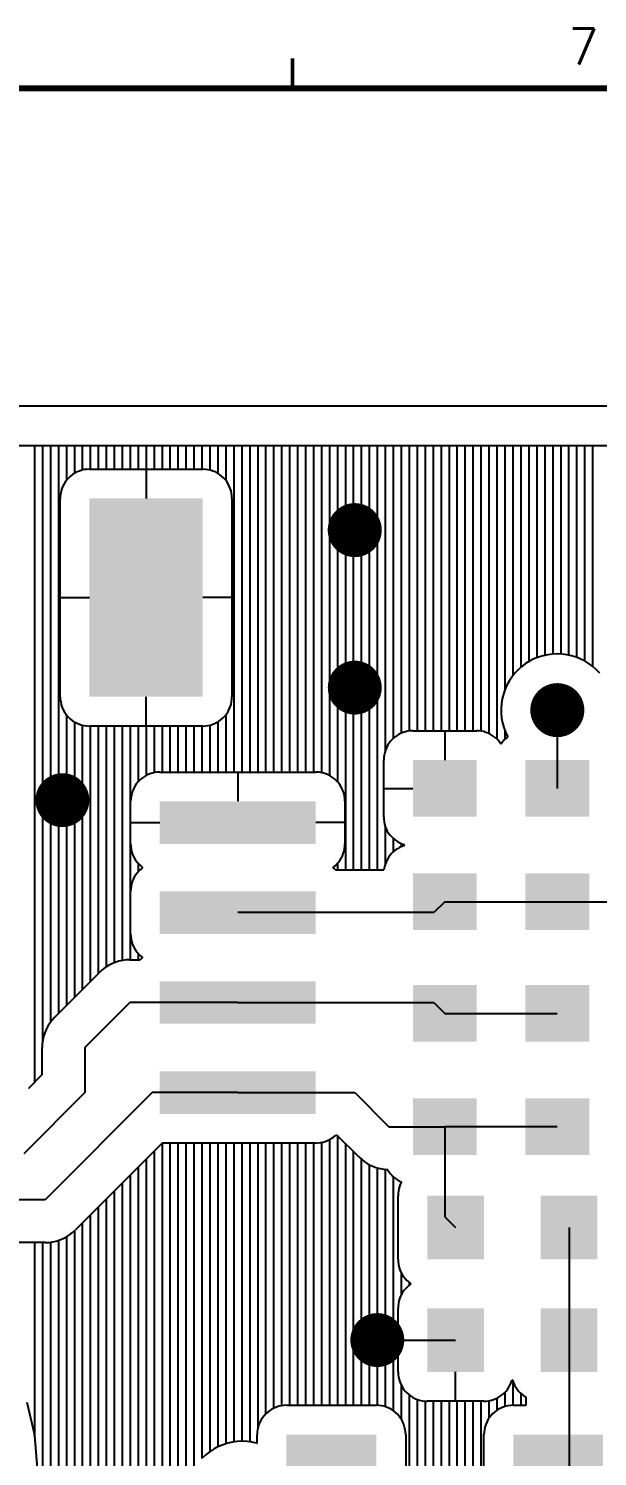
# Model space of a CAD drawing. Extents: x 295 to 953, y 10 to 290.
# Drawn here: x 762.3 to 810, y 170.3 to 290 of the extents above; entities that cross this region are included whole.
import ezdxf
from ezdxf.enums import TextEntityAlignment as Align

# ---------------------------------------------------------------- set-up
doc = ezdxf.new("R2010")
doc.units = 0
doc.header["$LTSCALE"] = 5
doc.header["$MEASUREMENT"] = 0
doc.layers.get('0').update_dxf_attribs({"linetype": 'CONTINUOUS', "lineweight": 25})
for name, color, linetype in [('ART001_PHO', 7, 'CONTINUOUS'), ('문자', 4, 'CONTINUOUS'), ('테두리', 3, 'CONTINUOUS')]:
    doc.layers.add(name, color=color, linetype=linetype)
doc.styles.get("Standard").update_dxf_attribs({"font": 'simplex.shx'})

# ---------------------------------------------------------------- blocks, each defined once
blk = doc.blocks.new('C')
at = {"layer": '테두리'}
for points, const_width in [([(307.5, 287.5), (307.5, 285)], 0.3), ([(15, 285), (15, 15), (405, 15), (405, 285), (15, 285)], 0.5)]:
    blk.add_lwpolyline(points, dxfattribs=dict(at, const_width=const_width))
at = {"layer": '문자'}
blk.add_text('7', height=3, dxfattribs=at).set_placement((331.88, 288.5), align=Align.MIDDLE)

msp = doc.modelspace()

# ---------------------------------------------------------------- linework, layer by layer
at = {"color": 7, "const_width": 2.26}
for points in [[(789.69, 249.09, 1), (789.69, 246.82, 1)], [(789.69, 235.88, 1), (789.69, 233.62, 1)], [(806.67, 234, 1), (806.67, 231.73, 1)], [(765.18, 226.45, 1), (765.18, 224.19, 1)], [(791.58, 181.19, 1), (791.58, 178.93, 1)]]:
    msp.add_lwpolyline(points, format="xyb", close=True, dxfattribs=at)
at = {"layer": 'ART001_PHO', "color": 7}
for p, q in [((822.1, 258.35), (548.86, 258.35)), ((822.1, 255.01), (548.86, 255.01)), ((762.84, 255.01), (762.84, 201.65)), ((763.51, 255.01), (763.51, 205.05)), ((764.18, 255.01), (764.18, 206.7)), ((764.85, 255.01), (764.85, 207.43)), ((765.52, 255.01), (765.52, 252.12)), ((766.19, 255.01), (766.19, 252.71)), ((766.85, 255.01), (766.85, 252.99)), ((767.52, 255.01), (767.52, 253.06)), ((768.19, 255.01), (768.19, 253.06)), ((768.86, 255.01), (768.86, 253.06)), ((769.53, 255.01), (769.53, 253.06)), ((770.19, 255.01), (770.19, 253.06)), ((770.86, 255.01), (770.86, 253.06)), ((771.53, 255.01), (771.53, 253.06)), ((772.2, 255.01), (772.2, 253.06)), ((772.87, 255.01), (772.87, 253.06)), ((773.54, 255.01), (773.54, 253.06)), ((774.2, 255.01), (774.2, 253.06)), ((774.87, 255.01), (774.87, 253.06)), ((775.54, 255.01), (775.54, 253.06)), ((776.21, 255.01), (776.21, 253.06)), ((776.88, 255.01), (776.88, 253.06)), ((777.55, 255.01), (777.55, 252.99)), ((778.21, 255.01), (778.21, 252.71)), ((778.88, 255.01), (778.88, 252.12)), ((779.55, 255.01), (779.55, 227.67)), ((780.22, 255.01), (780.22, 227.67)), ((780.89, 255.01), (780.89, 227.67)), ((781.56, 255.01), (781.56, 227.67)), ((782.22, 255.01), (782.22, 227.67)), ((782.89, 255.01), (782.89, 227.67)), ((783.56, 255.01), (783.56, 227.67)), ((784.23, 255.01), (784.23, 227.67)), ((784.9, 255.01), (784.9, 227.67)), ((785.56, 255.01), (785.56, 227.67)), ((786.23, 255.01), (786.23, 227.67)), ((786.9, 255.01), (786.9, 227.62)), ((787.57, 255.01), (787.57, 227.38)), ((788.24, 255.01), (788.24, 226.86)), ((788.91, 255.01), (788.91, 219.47)), ((789.57, 255.01), (789.57, 219.47)), ((790.24, 255.01), (790.24, 219.47)), ((790.91, 255.01), (790.91, 219.47)), ((791.58, 255.01), (791.58, 219.47)), ((792.25, 255.01), (792.25, 229.47)), ((792.92, 255.01), (792.92, 230.49)), ((793.58, 255.01), (793.58, 230.92)), ((794.25, 255.01), (794.25, 231.11)), ((794.92, 255.01), (794.92, 231.13)), ((795.59, 255.01), (795.59, 231.13)), ((796.26, 255.01), (796.26, 231.13)), ((796.92, 255.01), (796.92, 231.13)), ((797.59, 255.01), (797.59, 231.13)), ((798.26, 255.01), (798.26, 231.13)), ((798.93, 255.01), (798.93, 231.13)), ((799.6, 255.01), (799.6, 231.13)), ((800.27, 255.01), (800.27, 231.1)), ((800.93, 255.01), (800.93, 230.91)), ((801.6, 255.01), (801.6, 230.45)), ((802.27, 255.01), (802.27, 234.56)), ((802.94, 255.01), (802.94, 235.75)), ((803.61, 255.01), (803.61, 236.45)), ((804.28, 255.01), (804.28, 236.93)), ((804.94, 255.01), (804.94, 237.25)), ((805.61, 255.01), (805.61, 237.46)), ((806.28, 255.01), (806.28, 237.56)), ((806.95, 255.01), (806.95, 237.57)), ((807.62, 255.01), (807.62, 237.48)), ((808.29, 255.01), (808.29, 237.29)), ((808.95, 255.01), (808.95, 236.99)), ((809.62, 255.01), (809.62, 236.54)), ((766.04, 252.62), (765.87, 252.49)), ((766.22, 252.73), (766.04, 252.62)), ((766.41, 252.83), (766.22, 252.73)), ((766.61, 252.91), (766.41, 252.83)), ((766.82, 252.98), (766.61, 252.91)), ((767.02, 253.03), (766.82, 252.98)), ((767.24, 253.05), (767.02, 253.03)), ((767.45, 253.06), (767.24, 253.05)), ((767.45, 253.06), (776.95, 253.06)), ((772.2, 253.06), (772.2, 250.61)), ((777.17, 253.05), (776.95, 253.06)), ((777.38, 253.02), (777.17, 253.05)), ((777.59, 252.98), (777.38, 253.02)), ((777.79, 252.91), (777.59, 252.98)), ((777.99, 252.83), (777.79, 252.91)), ((778.18, 252.73), (777.99, 252.83)), ((778.36, 252.62), (778.18, 252.73)), ((778.53, 252.49), (778.36, 252.62)), ((765.15, 251.45), (765.08, 251.25)), ((765.23, 251.65), (765.15, 251.45)), ((765.33, 251.84), (765.23, 251.65)), ((765.44, 252.02), (765.33, 251.84)), ((765.57, 252.19), (765.44, 252.02)), ((765.72, 252.34), (765.57, 252.19)), ((765.87, 252.49), (765.72, 252.34)), ((778.69, 252.34), (778.53, 252.49)), ((778.83, 252.19), (778.69, 252.34)), ((778.96, 252.02), (778.83, 252.19)), ((779.08, 251.84), (778.96, 252.02)), ((779.17, 251.65), (779.08, 251.84)), ((779.26, 251.45), (779.17, 251.65)), ((779.32, 251.25), (779.26, 251.45)), ((765.01, 250.83), (765, 250.61)), ((765, 233.98), (765, 250.61)), ((765.04, 251.04), (765.01, 250.83)), ((765.08, 251.25), (765.04, 251.04)), ((779.37, 251.04), (779.32, 251.25)), ((779.39, 250.83), (779.37, 251.04)), ((779.4, 250.61), (779.39, 250.83)), ((779.4, 250.61), (779.4, 233.98)), ((765, 242.3), (767.45, 242.3)), ((779.4, 242.3), (776.95, 242.3)), ((804.71, 237.16), (804.35, 236.97)), ((805.09, 237.31), (804.71, 237.16)), ((805.47, 237.43), (805.09, 237.31)), ((805.87, 237.51), (805.47, 237.43)), ((806.27, 237.56), (805.87, 237.51)), ((806.67, 237.58), (806.27, 237.56)), ((807.08, 237.56), (806.67, 237.58)), ((807.48, 237.51), (807.08, 237.56)), ((807.87, 237.42), (807.48, 237.51)), ((808.26, 237.3), (807.87, 237.42)), ((808.63, 237.15), (808.26, 237.3)), ((808.99, 236.97), (808.63, 237.15)), ((803.11, 235.96), (802.86, 235.64)), ((803.39, 236.25), (803.11, 235.96)), ((803.69, 236.52), (803.39, 236.25)), ((804.01, 236.76), (803.69, 236.52)), ((804.35, 236.97), (804.01, 236.76)), ((809.33, 236.75), (808.99, 236.97)), ((809.66, 236.51), (809.33, 236.75)), ((809.96, 236.24), (809.66, 236.51)), ((810.23, 235.95), (809.96, 236.24)), ((802.44, 234.95), (802.28, 234.58)), ((802.63, 235.3), (802.44, 234.95)), ((802.86, 235.64), (802.63, 235.3)), ((765, 233.98), (765.01, 233.77)), ((765.01, 233.77), (765.04, 233.55)), ((765.04, 233.55), (765.08, 233.35)), ((772.2, 231.53), (772.2, 233.98)), ((779.32, 233.35), (779.37, 233.55)), ((779.37, 233.55), (779.39, 233.77)), ((779.39, 233.77), (779.4, 233.98)), ((802.05, 233.81), (801.99, 233.41)), ((802.15, 234.2), (802.05, 233.81)), ((802.28, 234.58), (802.15, 234.2)), ((765.08, 233.35), (765.15, 233.14)), ((765.15, 233.14), (765.23, 232.94)), ((765.23, 232.94), (765.33, 232.75)), ((765.33, 232.75), (765.44, 232.57)), ((765.44, 232.57), (765.57, 232.4)), ((765.52, 232.47), (765.52, 208.1)), ((765.57, 232.4), (765.72, 232.25)), ((765.72, 232.25), (765.87, 232.1)), ((778.53, 232.1), (778.69, 232.25)), ((778.69, 232.25), (778.83, 232.4)), ((778.83, 232.4), (778.96, 232.57)), ((778.88, 232.47), (778.88, 227.67)), ((778.96, 232.57), (779.08, 232.75)), ((779.08, 232.75), (779.17, 232.94)), ((779.17, 232.94), (779.26, 233.14)), ((779.26, 233.14), (779.32, 233.35)), ((801.99, 233.41), (801.96, 233)), ((801.96, 233), (801.96, 232.6)), ((801.96, 232.6), (802, 232.2)), ((806.67, 232.87), (806.67, 226.3)), ((765.87, 232.1), (766.04, 231.97)), ((766.04, 231.97), (766.22, 231.86)), ((766.19, 231.88), (766.19, 208.76)), ((766.22, 231.86), (766.41, 231.76)), ((766.41, 231.76), (766.61, 231.68)), ((766.61, 231.68), (766.82, 231.61)), ((766.82, 231.61), (767.02, 231.57)), ((766.85, 231.6), (766.85, 209.43)), ((767.02, 231.57), (767.24, 231.54)), ((767.24, 231.54), (767.45, 231.53)), ((776.95, 231.53), (767.45, 231.53)), ((767.52, 231.53), (767.52, 210.1)), ((768.19, 231.53), (768.19, 210.77)), ((768.86, 231.53), (768.86, 211.34)), ((769.53, 231.53), (769.53, 211.68)), ((770.19, 231.53), (770.19, 211.87)), ((770.86, 231.53), (770.86, 211.93)), ((771.53, 231.53), (771.53, 226.86)), ((772.2, 231.53), (772.2, 227.38)), ((772.87, 231.53), (772.87, 227.62)), ((773.54, 231.53), (773.54, 227.67)), ((774.2, 231.53), (774.2, 227.67)), ((774.87, 231.53), (774.87, 227.67)), ((775.54, 231.53), (775.54, 227.67)), ((776.21, 231.53), (776.21, 227.67)), ((776.88, 231.53), (776.88, 227.67)), ((776.95, 231.53), (777.17, 231.54)), ((777.17, 231.54), (777.38, 231.57)), ((777.38, 231.57), (777.59, 231.61)), ((777.55, 231.6), (777.55, 227.67)), ((777.59, 231.61), (777.79, 231.68)), ((777.79, 231.68), (777.99, 231.76)), ((777.99, 231.76), (778.18, 231.86)), ((778.18, 231.86), (778.36, 231.97)), ((778.21, 231.88), (778.21, 227.67)), ((778.36, 231.97), (778.53, 232.1)), ((793.93, 231.05), (793.73, 230.98)), ((794.14, 231.09), (793.93, 231.05)), ((794.35, 231.12), (794.14, 231.09)), ((794.57, 231.13), (794.35, 231.12)), ((794.57, 231.13), (799.91, 231.13)), ((797.24, 231.13), (797.24, 228.68)), ((800.11, 231.12), (799.91, 231.13)), ((800.31, 231.1), (800.11, 231.12)), ((800.5, 231.06), (800.31, 231.1)), ((800.69, 231), (800.5, 231.06)), ((802, 232.2), (802.08, 231.8)), ((802.08, 231.8), (802.18, 231.41)), ((802.18, 231.41), (802.33, 231.03)), ((802.27, 231.17), (802.27, 230.42)), ((802.33, 231.03), (802.5, 230.66)), ((792.44, 229.9), (792.35, 229.71)), ((792.56, 230.08), (792.44, 229.9)), ((792.69, 230.25), (792.56, 230.08)), ((792.83, 230.41), (792.69, 230.25)), ((792.99, 230.56), (792.83, 230.41)), ((793.16, 230.69), (792.99, 230.56)), ((793.34, 230.8), (793.16, 230.69)), ((793.53, 230.9), (793.34, 230.8)), ((793.73, 230.98), (793.53, 230.9)), ((800.87, 230.93), (800.69, 231)), ((801.05, 230.85), (800.87, 230.93)), ((801.22, 230.75), (801.05, 230.85)), ((801.38, 230.64), (801.22, 230.75)), ((801.53, 230.52), (801.38, 230.64)), ((801.67, 230.38), (801.53, 230.52)), ((801.8, 230.23), (801.67, 230.38)), ((801.92, 230.08), (801.8, 230.23)), ((801.92, 230.08), (801.92, 230.08)), ((801.92, 230.08), (801.93, 230.07)), ((801.93, 230.07), (801.93, 230.07)), ((801.93, 230.07), (801.93, 230.07)), ((801.93, 230.07), (801.93, 230.07)), ((801.93, 230.07), (801.94, 230.07)), ((801.94, 230.07), (801.94, 230.06)), ((801.94, 230.06), (801.94, 230.06)), ((801.94, 230.06), (801.95, 230.06)), ((801.95, 230.06), (801.95, 230.06)), ((801.95, 230.06), (801.95, 230.06)), ((801.95, 230.06), (801.96, 230.06)), ((801.96, 230.06), (801.96, 230.06)), ((801.96, 230.06), (801.96, 230.06)), ((801.96, 230.06), (801.96, 230.06)), ((801.96, 230.06), (801.97, 230.06)), ((801.97, 230.06), (801.97, 230.07)), ((801.97, 230.07), (801.97, 230.07)), ((801.97, 230.07), (801.98, 230.07)), ((802.1, 230.23), (801.98, 230.08)), ((801.98, 230.07), (801.98, 230.08)), ((801.98, 230.08), (801.98, 230.08)), ((801.98, 230.07), (801.98, 230.07)), ((801.98, 230.07), (801.98, 230.07)), ((802.22, 230.37), (802.1, 230.23)), ((802.35, 230.49), (802.22, 230.37)), ((802.49, 230.61), (802.35, 230.49)), ((802.49, 230.61), (802.5, 230.62)), ((802.51, 230.65), (802.5, 230.66)), ((802.5, 230.66), (802.5, 230.66)), ((802.5, 230.62), (802.5, 230.63)), ((802.5, 230.63), (802.5, 230.63)), ((802.5, 230.63), (802.51, 230.63)), ((802.5, 230.62), (802.5, 230.62)), ((802.5, 230.62), (802.5, 230.62)), ((802.5, 230.62), (802.5, 230.62)), ((802.51, 230.64), (802.51, 230.65)), ((802.51, 230.65), (802.51, 230.65)), ((802.51, 230.65), (802.51, 230.65)), ((802.51, 230.65), (802.51, 230.65)), ((802.51, 230.63), (802.51, 230.64)), ((802.51, 230.64), (802.51, 230.64)), ((802.51, 230.64), (802.51, 230.64)), ((802.51, 230.63), (802.51, 230.63)), ((792.15, 229.1), (792.12, 228.89)), ((792.12, 228.89), (792.12, 228.68)), ((792.12, 223.93), (792.12, 228.68)), ((792.2, 229.31), (792.15, 229.1)), ((792.26, 229.52), (792.2, 229.31)), ((792.35, 229.71), (792.26, 229.52)), ((772.32, 227.44), (772.13, 227.34)), ((772.52, 227.52), (772.32, 227.44)), ((772.72, 227.59), (772.52, 227.52)), ((772.93, 227.63), (772.72, 227.59)), ((773.14, 227.66), (772.93, 227.63)), ((773.35, 227.67), (773.14, 227.66)), ((773.35, 227.67), (786.42, 227.67)), ((779.89, 227.67), (779.89, 225.22)), ((786.64, 227.66), (786.42, 227.67)), ((786.85, 227.63), (786.64, 227.66)), ((787.06, 227.59), (786.85, 227.63)), ((787.26, 227.52), (787.06, 227.59)), ((787.46, 227.44), (787.26, 227.52)), ((787.65, 227.34), (787.46, 227.44)), ((771.13, 226.25), (771.05, 226.06)), ((771.23, 226.44), (771.13, 226.25)), ((771.35, 226.62), (771.23, 226.44)), ((771.48, 226.79), (771.35, 226.62)), ((771.62, 226.95), (771.48, 226.79)), ((771.78, 227.1), (771.62, 226.95)), ((771.95, 227.23), (771.78, 227.1)), ((772.13, 227.34), (771.95, 227.23)), ((787.83, 227.23), (787.65, 227.34)), ((788, 227.1), (787.83, 227.23)), ((788.15, 226.95), (788, 227.1)), ((788.3, 226.79), (788.15, 226.95)), ((788.43, 226.62), (788.3, 226.79)), ((788.54, 226.44), (788.43, 226.62)), ((788.64, 226.25), (788.54, 226.44)), ((788.72, 226.06), (788.64, 226.25)), ((792.12, 226.3), (794.57, 226.3)), ((770.91, 225.43), (770.9, 225.22)), ((770.9, 221.65), (770.9, 225.22)), ((770.94, 225.64), (770.91, 225.43)), ((770.99, 225.85), (770.94, 225.64)), ((771.05, 226.06), (770.99, 225.85)), ((788.79, 225.85), (788.72, 226.06)), ((788.84, 225.64), (788.79, 225.85)), ((788.86, 225.43), (788.84, 225.64)), ((788.87, 225.22), (788.86, 225.43)), ((788.87, 225.22), (788.87, 221.65)), ((792.12, 223.93), (792.12, 223.72)), ((770.9, 223.44), (773.35, 223.44)), ((788.87, 223.44), (786.42, 223.44)), ((792.12, 223.72), (792.15, 223.51)), ((792.15, 223.51), (792.19, 223.31)), ((792.19, 223.31), (792.25, 223.11)), ((792.25, 223.13), (792.25, 219.97)), ((792.25, 223.11), (792.33, 222.92)), ((792.33, 222.92), (792.42, 222.73)), ((792.42, 222.73), (792.53, 222.56)), ((770.9, 221.65), (770.91, 221.45)), ((770.91, 221.45), (770.94, 221.24)), ((788.84, 221.24), (788.86, 221.44)), ((788.86, 221.44), (788.87, 221.65)), ((792.53, 222.56), (792.66, 222.39)), ((792.66, 222.39), (792.79, 222.23)), ((792.79, 222.23), (792.94, 222.09)), ((792.92, 222.12), (792.92, 220.99)), ((792.94, 222.09), (793.1, 221.96)), ((793.1, 221.96), (793.27, 221.84)), ((793.27, 221.84), (793.46, 221.74)), ((793.64, 221.44), (793.45, 221.35)), ((793.46, 221.74), (793.64, 221.66)), ((793.58, 221.68), (793.58, 221.42)), ((793.64, 221.66), (793.84, 221.59)), ((793.84, 221.51), (793.64, 221.44)), ((793.84, 221.58), (793.84, 221.59)), ((793.85, 221.58), (793.84, 221.58)), ((793.84, 221.51), (793.84, 221.52)), ((793.84, 221.52), (793.85, 221.52)), ((793.86, 221.58), (793.85, 221.58)), ((793.85, 221.58), (793.85, 221.58)), ((793.85, 221.58), (793.85, 221.58)), ((793.85, 221.58), (793.85, 221.58)), ((793.85, 221.52), (793.85, 221.52)), ((793.85, 221.52), (793.85, 221.52)), ((793.85, 221.52), (793.85, 221.52)), ((793.85, 221.52), (793.86, 221.52)), ((793.86, 221.57), (793.86, 221.58)), ((793.86, 221.56), (793.86, 221.57)), ((793.86, 221.57), (793.86, 221.57)), ((793.86, 221.57), (793.86, 221.57)), ((793.86, 221.57), (793.86, 221.57)), ((793.87, 221.56), (793.86, 221.56)), ((793.86, 221.53), (793.86, 221.54)), ((793.86, 221.54), (793.86, 221.54)), ((793.86, 221.54), (793.87, 221.54)), ((793.86, 221.52), (793.86, 221.53)), ((793.86, 221.53), (793.86, 221.53)), ((793.86, 221.53), (793.86, 221.53)), ((793.87, 221.55), (793.87, 221.56)), ((793.87, 221.56), (793.87, 221.56)), ((793.87, 221.54), (793.87, 221.55)), ((793.87, 221.55), (793.87, 221.55)), ((793.87, 221.55), (793.87, 221.55)), ((793.87, 221.54), (793.87, 221.54)), ((770.94, 221.24), (770.98, 221.04)), ((770.98, 221.04), (771.04, 220.85)), ((771.04, 220.85), (771.12, 220.65)), ((771.12, 220.65), (771.21, 220.47)), ((771.21, 220.47), (771.32, 220.29)), ((771.32, 220.29), (771.44, 220.13)), ((788.34, 220.12), (788.46, 220.29)), ((788.46, 220.29), (788.56, 220.47)), ((788.56, 220.47), (788.66, 220.65)), ((788.66, 220.65), (788.73, 220.84)), ((788.73, 220.84), (788.79, 221.04)), ((788.79, 221.04), (788.84, 221.24)), ((792.4, 220.32), (792.31, 220.13)), ((792.51, 220.5), (792.4, 220.32)), ((792.63, 220.68), (792.51, 220.5)), ((792.77, 220.84), (792.63, 220.68)), ((792.92, 220.99), (792.77, 220.84)), ((793.08, 221.13), (792.92, 220.99)), ((793.26, 221.25), (793.08, 221.13)), ((793.45, 221.35), (793.26, 221.25)), ((771.44, 219.21), (771.32, 219.04)), ((771.44, 220.13), (771.57, 219.97)), ((771.58, 219.36), (771.44, 219.21)), ((771.53, 220.02), (771.53, 219.31)), ((771.57, 219.97), (771.72, 219.83)), ((771.72, 219.5), (771.58, 219.36)), ((771.72, 219.83), (771.88, 219.69)), ((771.88, 219.63), (771.72, 219.5)), ((771.89, 219.69), (771.88, 219.69)), ((771.88, 219.63), (771.89, 219.64)), ((771.89, 219.68), (771.89, 219.69)), ((771.89, 219.69), (771.89, 219.69)), ((771.89, 219.69), (771.89, 219.69)), ((771.89, 219.69), (771.89, 219.69)), ((771.9, 219.68), (771.89, 219.68)), ((771.89, 219.64), (771.89, 219.65)), ((771.89, 219.65), (771.9, 219.65)), ((771.89, 219.64), (771.89, 219.64)), ((771.89, 219.64), (771.89, 219.64)), ((771.89, 219.64), (771.89, 219.64)), ((771.9, 219.67), (771.9, 219.68)), ((771.9, 219.68), (771.9, 219.68)), ((771.9, 219.66), (771.9, 219.67)), ((771.9, 219.67), (771.9, 219.67)), ((771.9, 219.67), (771.9, 219.67)), ((771.9, 219.65), (771.9, 219.66)), ((771.9, 219.66), (771.9, 219.66)), ((771.9, 219.66), (771.9, 219.66)), ((771.9, 219.66), (771.9, 219.66)), ((771.9, 219.65), (771.9, 219.65)), ((787.89, 219.69), (787.88, 219.69)), ((787.88, 219.69), (787.88, 219.68)), ((787.88, 219.68), (787.88, 219.68)), ((787.88, 219.68), (787.88, 219.68)), ((787.88, 219.68), (787.88, 219.67)), ((787.88, 219.67), (787.88, 219.67)), ((787.88, 219.67), (787.88, 219.67)), ((787.88, 219.67), (787.88, 219.66)), ((787.88, 219.66), (787.88, 219.66)), ((787.88, 219.66), (787.88, 219.66)), ((787.88, 219.66), (787.88, 219.66)), ((787.88, 219.66), (787.88, 219.65)), ((787.88, 219.65), (787.88, 219.65)), ((787.88, 219.65), (787.88, 219.65)), ((787.88, 219.65), (787.88, 219.64)), ((787.88, 219.64), (787.89, 219.64)), ((787.89, 219.69), (788.05, 219.82)), ((787.89, 219.69), (787.89, 219.69)), ((787.89, 219.69), (787.89, 219.69)), ((787.89, 219.69), (787.89, 219.69)), ((787.89, 219.64), (787.89, 219.64)), ((787.89, 219.64), (787.89, 219.64)), ((787.89, 219.64), (787.89, 219.63)), ((787.99, 219.56), (787.89, 219.63)), ((788.07, 219.48), (787.99, 219.56)), ((788.05, 219.82), (788.2, 219.97)), ((788.07, 219.48), (788.08, 219.48)), ((788.08, 219.48), (788.08, 219.48)), ((788.08, 219.48), (788.08, 219.48)), ((788.08, 219.48), (788.08, 219.48)), ((788.08, 219.48), (788.09, 219.48)), ((788.09, 219.48), (788.09, 219.48)), ((788.09, 219.48), (788.09, 219.47)), ((788.09, 219.47), (788.1, 219.47)), ((788.1, 219.47), (788.1, 219.47)), ((788.1, 219.47), (792.1, 219.47)), ((788.2, 219.97), (788.34, 220.12)), ((788.24, 220.01), (788.24, 219.47)), ((792.1, 219.47), (792.1, 219.47)), ((792.1, 219.47), (792.11, 219.47)), ((792.11, 219.47), (792.11, 219.48)), ((792.11, 219.48), (792.11, 219.48)), ((792.11, 219.48), (792.12, 219.48)), ((792.12, 219.48), (792.12, 219.48)), ((792.12, 219.48), (792.12, 219.48)), ((792.12, 219.48), (792.12, 219.48)), ((792.12, 219.48), (792.13, 219.48)), ((792.13, 219.49), (792.14, 219.5)), ((792.13, 219.48), (792.13, 219.49)), ((792.13, 219.49), (792.13, 219.49)), ((792.13, 219.49), (792.13, 219.49)), ((792.13, 219.49), (792.13, 219.49)), ((792.18, 219.72), (792.14, 219.51)), ((792.14, 219.5), (792.14, 219.51)), ((792.14, 219.5), (792.14, 219.5)), ((792.14, 219.5), (792.14, 219.5)), ((792.23, 219.93), (792.18, 219.72)), ((792.31, 220.13), (792.23, 219.93)), ((770.91, 217.88), (770.9, 217.67)), ((770.94, 218.09), (770.91, 217.88)), ((770.98, 218.29), (770.94, 218.09)), ((771.04, 218.49), (770.98, 218.29)), ((771.12, 218.68), (771.04, 218.49)), ((771.21, 218.86), (771.12, 218.68)), ((771.32, 219.04), (771.21, 218.86)), ((770.9, 214.11), (770.9, 217.67)), ((797.24, 216.8), (796.33, 215.89)), ((797.24, 216.8), (806.67, 216.8)), ((806.67, 216.8), (818.89, 216.8)), ((796.33, 215.89), (779.89, 215.89)), ((770.9, 214.11), (770.91, 213.9)), ((770.91, 213.9), (770.94, 213.7)), ((770.94, 213.7), (770.98, 213.5)), ((770.98, 213.5), (771.04, 213.3)), ((771.04, 213.3), (771.12, 213.11)), ((771.12, 213.11), (771.21, 212.93)), ((770.21, 211.88), (769.91, 211.81)), ((770.52, 211.92), (770.21, 211.88)), ((770.84, 211.93), (770.52, 211.92)), ((770.84, 211.93), (771.68, 211.93)), ((771.21, 212.93), (771.32, 212.75)), ((771.32, 212.75), (771.44, 212.58)), ((771.44, 212.58), (771.57, 212.43)), ((771.53, 212.47), (771.53, 211.93)), ((771.57, 212.43), (771.72, 212.28)), ((771.68, 211.93), (771.68, 211.93)), ((771.68, 211.93), (771.68, 211.93)), ((771.68, 211.93), (771.69, 211.93)), ((771.69, 211.93), (771.69, 211.94)), ((771.69, 211.94), (771.7, 211.94)), ((771.69, 211.93), (771.69, 211.93)), ((771.69, 211.93), (771.69, 211.93)), ((771.79, 212.02), (771.7, 211.94)), ((771.7, 211.94), (771.7, 211.94)), ((771.7, 211.94), (771.7, 211.94)), ((771.72, 212.28), (771.88, 212.15)), ((771.88, 212.09), (771.79, 212.02)), ((771.89, 212.15), (771.88, 212.15)), ((771.88, 212.09), (771.89, 212.09)), ((771.89, 212.14), (771.89, 212.15)), ((771.89, 212.15), (771.89, 212.15)), ((771.9, 212.14), (771.89, 212.14)), ((771.89, 212.14), (771.89, 212.14)), ((771.89, 212.14), (771.89, 212.14)), ((771.89, 212.1), (771.9, 212.11)), ((771.89, 212.09), (771.89, 212.1)), ((771.89, 212.1), (771.89, 212.1)), ((771.89, 212.1), (771.89, 212.1)), ((771.89, 212.1), (771.89, 212.1)), ((771.9, 212.13), (771.9, 212.14)), ((771.9, 212.12), (771.9, 212.13)), ((771.9, 212.13), (771.9, 212.13)), ((771.9, 212.13), (771.9, 212.13)), ((771.9, 212.11), (771.9, 212.12)), ((771.9, 212.12), (771.9, 212.12)), ((771.9, 212.12), (771.9, 212.12)), ((771.9, 212.11), (771.9, 212.11)), ((771.9, 212.11), (771.9, 212.11)), ((771.9, 212.11), (771.9, 212.11)), ((764.53, 207.11), (768.3, 210.88)), ((768.53, 211.09), (768.3, 210.88)), ((768.78, 211.28), (768.53, 211.09)), ((769.04, 211.45), (768.78, 211.28)), ((769.32, 211.6), (769.04, 211.45)), ((769.61, 211.71), (769.32, 211.6)), ((769.91, 211.81), (769.61, 211.71)), ((770.84, 208.35), (767.06, 204.58)), ((779.89, 208.35), (770.84, 208.35)), ((779.89, 208.35), (796.33, 208.35)), ((796.33, 208.35), (797.24, 207.44)), ((764.53, 207.11), (764.32, 206.88)), ((797.24, 207.44), (806.67, 207.44)), ((763.82, 206.09), (763.7, 205.8)), ((763.96, 206.37), (763.82, 206.09)), ((764.13, 206.63), (763.96, 206.37)), ((764.32, 206.88), (764.13, 206.63)), ((763.5, 204.89), (763.48, 204.58)), ((763.54, 205.2), (763.5, 204.89)), ((763.6, 205.5), (763.54, 205.2)), ((763.7, 205.8), (763.6, 205.5)), ((763.48, 202.3), (763.48, 204.58)), ((767.06, 204.58), (767.06, 200.8)), ((763.48, 202.29), (763.48, 202.3)), ((763.48, 202.3), (763.48, 202.3)), ((763.48, 202.3), (763.48, 202.3)), ((763.48, 202.29), (763.48, 202.29)), ((763.48, 202.29), (763.48, 202.29)), ((762.34, 201.19), (762.35, 201.19)), ((762.35, 201.19), (762.35, 201.19)), ((762.35, 201.19), (762.35, 201.19)), ((762.35, 201.19), (762.36, 201.19)), ((762.36, 201.19), (762.36, 201.19)), ((762.36, 201.19), (762.36, 201.19)), ((762.36, 201.19), (762.37, 201.19)), ((762.37, 201.19), (762.37, 201.19)), ((762.37, 201.19), (762.37, 201.19)), ((762.37, 201.19), (762.38, 201.19)), ((762.38, 201.19), (762.38, 201.19)), ((762.38, 201.19), (762.38, 201.19)), ((762.38, 201.19), (762.38, 201.19)), ((762.38, 201.19), (762.39, 201.19)), ((762.39, 201.2), (763.47, 202.28)), ((762.39, 201.19), (762.39, 201.2)), ((762.39, 201.2), (762.39, 201.2)), ((763.47, 202.28), (763.48, 202.29)), ((763.47, 202.28), (763.47, 202.28)), ((763.47, 202.28), (763.47, 202.28)), ((763.48, 202.29), (763.48, 202.29)), ((767.06, 200.8), (761.94, 195.68)), ((772.72, 200.8), (763.74, 191.82)), ((779.89, 200.8), (772.72, 200.8)), ((779.89, 200.8), (789.69, 200.8)), ((789.69, 200.8), (792.56, 197.94)), ((792.56, 197.94), (797.24, 197.94)), ((806.67, 197.94), (797.24, 197.94)), ((797.24, 197.94), (797.24, 190.4)), ((773.54, 196.56), (766.27, 189.29)), ((773.55, 196.56), (773.54, 196.56)), ((773.54, 196.55), (773.54, 147.2)), ((773.56, 196.57), (773.55, 196.57)), ((773.55, 196.57), (773.55, 196.57)), ((773.55, 196.57), (773.55, 196.57)), ((773.55, 196.57), (773.55, 196.56)), ((773.57, 196.57), (773.56, 196.57)), ((773.56, 196.57), (773.56, 196.57)), ((773.56, 196.57), (773.56, 196.57)), ((786.42, 196.57), (773.57, 196.57)), ((773.57, 196.57), (773.57, 196.57)), ((774.2, 196.57), (774.2, 143.23)), ((774.87, 196.57), (774.87, 143.23)), ((775.54, 196.57), (775.54, 143.23)), ((776.21, 196.57), (776.21, 169.26)), ((776.88, 196.57), (776.88, 170.13)), ((777.55, 196.57), (777.55, 170.71)), ((778.21, 196.57), (778.21, 171.1)), ((778.88, 196.57), (778.88, 171.36)), ((779.55, 196.57), (779.55, 171.52)), ((780.22, 196.57), (780.22, 171.57)), ((780.89, 196.57), (780.89, 171.53)), ((781.56, 196.57), (781.56, 172.59)), ((782.22, 196.57), (782.22, 173.86)), ((782.89, 196.57), (782.89, 174.34)), ((783.56, 196.57), (783.56, 174.56)), ((784.23, 196.57), (784.23, 174.59)), ((784.9, 196.57), (784.9, 174.59)), ((785.56, 196.57), (785.56, 174.59)), ((786.23, 196.57), (786.23, 174.59)), ((786.42, 196.57), (786.62, 196.58)), ((786.62, 196.58), (786.82, 196.61)), ((786.82, 196.61), (787.02, 196.65)), ((786.9, 196.62), (786.9, 174.59)), ((787.02, 196.65), (787.21, 196.7)), ((787.21, 196.7), (787.4, 196.78)), ((787.4, 196.78), (787.58, 196.86)), ((787.57, 196.86), (787.57, 174.59)), ((787.58, 196.86), (787.76, 196.97)), ((787.76, 196.97), (787.92, 197.08)), ((787.92, 197.08), (788.07, 197.21)), ((788.08, 197.22), (788.07, 197.21)), ((788.09, 197.22), (788.08, 197.22)), ((788.08, 197.22), (788.08, 197.22)), ((788.08, 197.22), (788.08, 197.22)), ((788.08, 197.22), (788.08, 197.22)), ((788.1, 197.22), (788.09, 197.22)), ((788.09, 197.22), (788.09, 197.22)), ((788.09, 197.22), (788.09, 197.22)), ((788.2, 197.22), (788.1, 197.22)), ((788.1, 197.22), (788.1, 197.22)), ((788.21, 197.22), (788.2, 197.22)), ((788.2, 197.22), (788.2, 197.22)), ((788.2, 197.22), (788.2, 197.22)), ((788.22, 197.22), (788.21, 197.22)), ((788.21, 197.22), (788.21, 197.22)), ((788.21, 197.22), (788.21, 197.22)), ((788.21, 197.22), (788.21, 197.22)), ((788.22, 197.21), (788.22, 197.22)), ((790.03, 195.41), (788.22, 197.21)), ((788.22, 197.21), (788.22, 197.21)), ((788.24, 197.2), (788.24, 174.59)), ((788.91, 196.53), (788.91, 174.59)), ((772.2, 195.22), (772.2, 149.53)), ((772.87, 195.89), (772.87, 148.73)), ((789.57, 195.86), (789.57, 174.59)), ((790.03, 195.41), (790.25, 195.21)), ((790.24, 195.21), (790.24, 174.59)), ((790.25, 195.21), (790.48, 195.02)), ((771.53, 194.55), (771.53, 150.06)), ((790.48, 195.02), (790.73, 194.86)), ((790.73, 194.86), (790.99, 194.72)), ((790.91, 194.76), (790.91, 174.59)), ((790.99, 194.72), (791.26, 194.6)), ((791.26, 194.6), (791.54, 194.51)), ((791.54, 194.51), (791.82, 194.43)), ((791.58, 194.49), (791.58, 174.59)), ((791.82, 194.43), (792.12, 194.38)), ((792.12, 194.38), (792.41, 194.36)), ((792.25, 194.37), (792.25, 174.47)), ((792.42, 194.36), (792.41, 194.36)), ((792.41, 194.36), (792.41, 194.36)), ((792.43, 194.36), (792.42, 194.36)), ((792.42, 194.36), (792.42, 194.36)), ((792.42, 194.36), (792.42, 194.36)), ((792.43, 194.35), (792.43, 194.36)), ((792.44, 194.35), (792.43, 194.35)), ((792.43, 194.35), (792.43, 194.35)), ((792.43, 194.35), (792.43, 194.35)), ((792.44, 194.34), (792.44, 194.35)), ((792.44, 194.35), (792.44, 194.35)), ((792.44, 194.34), (792.54, 194.18)), ((792.44, 194.34), (792.44, 194.34)), ((792.54, 194.18), (792.66, 194.02)), ((792.66, 194.02), (792.79, 193.88)), ((770.19, 193.21), (770.19, 150.66)), ((770.86, 193.88), (770.86, 150.42)), ((792.79, 193.88), (792.92, 193.74)), ((792.92, 193.75), (792.92, 174.14)), ((792.92, 193.74), (793.07, 193.62)), ((793.07, 193.62), (793.23, 193.51)), ((793.23, 193.51), (793.39, 193.41)), ((793.39, 192.74), (793.35, 192.55)), ((793.39, 193.41), (793.57, 193.33)), ((793.44, 192.92), (793.39, 192.74)), ((793.5, 193.1), (793.44, 192.92)), ((793.59, 193.27), (793.5, 193.1)), ((793.57, 193.32), (793.57, 193.33)), ((793.58, 193.32), (793.57, 193.32)), ((793.57, 193.32), (793.57, 193.32)), ((793.58, 193.31), (793.58, 193.32)), ((793.58, 193.32), (793.58, 193.32)), ((793.58, 193.32), (793.58, 193.32)), ((793.59, 193.31), (793.58, 193.31)), ((793.58, 193.31), (793.58, 193.31)), ((793.58, 193.31), (793.58, 193.27)), ((793.59, 193.3), (793.59, 193.31)), ((793.59, 193.31), (793.59, 193.31)), ((793.59, 193.29), (793.59, 193.3)), ((793.59, 193.3), (793.59, 193.3)), ((793.59, 193.3), (793.59, 193.3)), ((793.59, 193.28), (793.59, 193.29)), ((793.59, 193.29), (793.59, 193.29)), ((793.59, 193.29), (793.59, 193.29)), ((793.59, 193.27), (793.59, 193.28)), ((793.59, 193.28), (793.59, 193.28)), ((793.59, 193.28), (793.59, 193.28)), ((763.74, 191.82), (735.37, 191.82)), ((768.86, 191.88), (768.86, 150.83)), ((769.53, 192.54), (769.53, 150.79)), ((793.33, 192.36), (793.32, 192.16)), ((793.32, 186.82), (793.32, 192.16)), ((793.35, 192.55), (793.33, 192.36)), ((767.52, 190.54), (767.52, 150.6)), ((768.19, 191.21), (768.19, 150.76)), ((797.24, 190.4), (798.14, 189.49)), ((766.04, 189.08), (766.27, 189.29)), ((766.19, 189.21), (766.19, 149.93)), ((766.85, 189.87), (766.85, 150.33)), ((807.65, 189.49), (807.65, 180.06)), ((763.74, 188.24), (736.87, 188.24)), ((762.84, 188.24), (762.84, 172.1)), ((763.51, 188.24), (763.51, 145.39)), ((763.74, 188.24), (764.05, 188.25)), ((764.05, 188.25), (764.36, 188.29)), ((764.18, 188.27), (764.18, 145.39)), ((764.36, 188.29), (764.66, 188.36)), ((764.66, 188.36), (764.96, 188.45)), ((764.85, 188.42), (764.85, 148.44)), ((764.96, 188.45), (765.25, 188.57)), ((765.25, 188.57), (765.53, 188.72)), ((765.52, 188.71), (765.52, 149.34)), ((765.53, 188.72), (765.79, 188.89)), ((765.79, 188.89), (766.04, 189.08)), ((793.32, 186.82), (793.33, 186.62)), ((793.33, 186.62), (793.35, 186.43)), ((793.35, 186.43), (793.39, 186.23)), ((793.39, 186.23), (793.44, 186.04)), ((793.44, 186.04), (793.51, 185.86)), ((793.51, 185.86), (793.6, 185.68)), ((793.58, 185.71), (793.58, 183.84)), ((793.6, 185.68), (793.69, 185.51)), ((793.69, 185.51), (793.8, 185.35)), ((793.8, 185.35), (793.93, 185.2)), ((793.93, 184.35), (793.81, 184.2)), ((793.93, 185.2), (794.06, 185.06)), ((794.07, 184.49), (793.93, 184.35)), ((794.06, 185.06), (794.21, 184.93)), ((794.21, 184.63), (794.07, 184.49)), ((794.21, 184.93), (794.37, 184.8)), ((794.37, 184.74), (794.21, 184.63)), ((794.25, 184.89), (794.25, 184.66)), ((794.38, 184.8), (794.37, 184.8)), ((794.37, 184.8), (794.37, 184.8)), ((794.37, 184.8), (794.37, 184.8)), ((794.37, 184.74), (794.37, 184.75)), ((794.37, 184.75), (794.37, 184.75)), ((794.37, 184.75), (794.38, 184.75)), ((794.38, 184.79), (794.38, 184.8)), ((794.38, 184.8), (794.38, 184.8)), ((794.38, 184.78), (794.38, 184.79)), ((794.38, 184.79), (794.38, 184.79)), ((794.38, 184.79), (794.38, 184.79)), ((794.38, 184.79), (794.38, 184.79)), ((794.39, 184.78), (794.38, 184.78)), ((794.38, 184.78), (794.38, 184.78)), ((794.38, 184.76), (794.38, 184.77)), ((794.38, 184.77), (794.38, 184.77)), ((794.38, 184.77), (794.39, 184.77)), ((794.38, 184.75), (794.38, 184.76)), ((794.38, 184.76), (794.38, 184.76)), ((794.38, 184.76), (794.38, 184.76)), ((794.38, 184.76), (794.38, 184.76)), ((794.38, 184.75), (794.38, 184.75)), ((794.39, 184.77), (794.39, 184.78)), ((793.39, 183.32), (793.35, 183.13)), ((793.44, 183.51), (793.39, 183.32)), ((793.51, 183.69), (793.44, 183.51)), ((793.6, 183.87), (793.51, 183.69)), ((793.7, 184.04), (793.6, 183.87)), ((793.81, 184.2), (793.7, 184.04)), ((793.33, 182.93), (793.32, 182.73)), ((793.32, 177.39), (793.32, 182.73)), ((793.35, 183.13), (793.33, 182.93)), ((791.58, 180.06), (798.14, 180.06)), ((793.32, 180.06), (795.77, 180.06)), ((807.65, 180.06), (807.65, 167.76)), ((793.32, 177.39), (793.33, 177.17)), ((793.33, 177.17), (793.36, 176.96)), ((798.14, 174.94), (798.14, 177.39)), ((793.36, 176.96), (793.4, 176.75)), ((793.4, 176.75), (793.47, 176.55)), ((793.47, 176.55), (793.55, 176.35)), ((793.55, 176.35), (793.65, 176.16)), ((793.58, 176.28), (793.58, 173.44)), ((793.65, 176.16), (793.76, 175.98)), ((793.76, 175.98), (793.89, 175.81)), ((802.49, 175.92), (802.6, 176.1)), ((802.6, 176.1), (802.7, 176.28)), ((802.7, 176.28), (802.79, 176.46)), ((802.79, 176.46), (802.86, 176.66)), ((802.87, 176.67), (802.86, 176.67)), ((802.86, 176.67), (802.86, 176.67)), ((802.86, 176.67), (802.86, 176.66)), ((802.86, 176.66), (802.86, 176.66)), ((802.88, 176.68), (802.87, 176.68)), ((802.87, 176.68), (802.87, 176.68)), ((802.87, 176.68), (802.87, 176.68)), ((802.87, 176.68), (802.87, 176.67)), ((802.89, 176.69), (802.88, 176.69)), ((802.88, 176.69), (802.88, 176.68)), ((802.88, 176.68), (802.88, 176.68)), ((802.88, 176.68), (802.88, 176.68)), ((802.9, 176.69), (802.89, 176.69)), ((802.89, 176.69), (802.89, 176.69)), ((802.89, 176.69), (802.89, 176.69)), ((802.91, 176.69), (802.9, 176.69)), ((802.9, 176.69), (802.9, 176.69)), ((802.9, 176.69), (802.9, 176.69)), ((802.91, 176.68), (802.91, 176.69)), ((802.91, 176.69), (802.91, 176.69)), ((802.92, 176.68), (802.91, 176.68)), ((802.91, 176.68), (802.91, 176.68)), ((802.93, 176.67), (802.92, 176.68)), ((802.92, 176.68), (802.92, 176.68)), ((802.92, 176.68), (802.92, 176.68)), ((802.92, 176.68), (802.92, 176.68)), ((802.93, 176.66), (802.93, 176.67)), ((802.93, 176.67), (802.93, 176.67)), ((802.93, 176.67), (802.93, 176.67)), ((802.93, 176.66), (803, 176.47)), ((802.93, 176.66), (802.93, 176.66)), ((802.94, 176.64), (802.94, 174.59)), ((803, 176.47), (803.08, 176.28)), ((803.08, 176.28), (803.18, 176.11)), ((803.18, 176.11), (803.3, 175.94)), ((762.19, 174.84), (762.84, 172.12)), ((793.89, 175.81), (794.04, 175.65)), ((794.04, 175.65), (794.19, 175.51)), ((794.19, 175.51), (794.36, 175.38)), ((794.25, 175.46), (794.25, 83.49)), ((794.36, 175.38), (794.54, 175.26)), ((794.54, 175.26), (794.73, 175.17)), ((794.73, 175.17), (794.93, 175.08)), ((794.92, 175.09), (794.92, 83.49)), ((794.93, 175.08), (795.13, 175.02)), ((795.13, 175.02), (795.34, 174.97)), ((795.34, 174.97), (795.55, 174.95)), ((795.55, 174.95), (795.77, 174.94)), ((795.59, 174.94), (795.59, 83.49)), ((800.52, 174.94), (795.77, 174.94)), ((796.26, 174.94), (796.26, 83.49)), ((796.92, 174.94), (796.92, 83.49)), ((797.59, 174.94), (797.59, 83.49)), ((798.26, 174.94), (798.26, 83.49)), ((798.93, 174.94), (798.93, 83.49)), ((799.6, 174.94), (799.6, 83.49)), ((800.27, 174.94), (800.27, 83.49)), ((800.52, 174.94), (800.73, 174.95)), ((800.73, 174.95), (800.93, 174.97)), ((800.93, 174.97), (801.14, 175.01)), ((800.93, 174.97), (800.93, 173.5)), ((801.14, 175.01), (801.33, 175.08)), ((801.33, 175.08), (801.53, 175.15)), ((801.53, 175.15), (801.71, 175.25)), ((801.6, 175.19), (801.6, 174.17)), ((801.71, 175.25), (801.89, 175.35)), ((801.89, 175.35), (802.06, 175.48)), ((802.06, 175.48), (802.21, 175.61)), ((802.21, 175.61), (802.36, 175.76)), ((802.27, 175.67), (802.27, 174.49)), ((802.36, 175.76), (802.49, 175.92)), ((803.3, 175.94), (803.42, 175.78)), ((803.42, 175.78), (803.56, 175.63)), ((803.56, 175.63), (803.71, 175.5)), ((803.61, 175.59), (803.61, 174.59)), ((803.71, 175.5), (803.87, 175.37)), ((803.87, 175.37), (804.05, 175.26)), ((804.06, 175.26), (804.05, 175.26)), ((804.05, 175.26), (804.05, 175.26)), ((804.05, 175.26), (804.05, 175.26)), ((804.06, 175.25), (804.06, 175.26)), ((804.06, 175.26), (804.06, 175.26)), ((804.06, 175.24), (804.06, 175.25)), ((804.06, 175.25), (804.06, 175.25)), ((804.06, 175.25), (804.06, 175.25)), ((804.07, 175.24), (804.06, 175.24)), ((804.07, 175.23), (804.07, 175.24)), ((804.07, 175.24), (804.07, 175.24)), ((804.07, 175.24), (804.07, 175.24)), ((804.07, 174.63), (804.07, 175.23)), ((782.09, 173.71), (781.96, 173.54)), ((782.23, 173.87), (782.09, 173.71)), ((782.39, 174.02), (782.23, 173.87)), ((782.56, 174.15), (782.39, 174.02)), ((782.74, 174.26), (782.56, 174.15)), ((782.93, 174.36), (782.74, 174.26)), ((783.13, 174.44), (782.93, 174.36)), ((783.33, 174.51), (783.13, 174.44)), ((783.54, 174.55), (783.33, 174.51)), ((783.75, 174.58), (783.54, 174.55)), ((783.96, 174.59), (783.75, 174.58)), ((783.96, 174.59), (791.51, 174.59)), ((791.72, 174.58), (791.51, 174.59)), ((791.93, 174.55), (791.72, 174.58)), ((792.14, 174.51), (791.93, 174.55)), ((792.35, 174.44), (792.14, 174.51)), ((792.54, 174.36), (792.35, 174.44)), ((792.73, 174.26), (792.54, 174.36)), ((792.91, 174.15), (792.73, 174.26)), ((793.08, 174.02), (792.91, 174.15)), ((793.24, 173.87), (793.08, 174.02)), ((793.38, 173.71), (793.24, 173.87)), ((793.51, 173.54), (793.38, 173.71)), ((801.09, 173.71), (800.96, 173.54)), ((801.24, 173.87), (801.09, 173.71)), ((801.4, 174.02), (801.24, 173.87)), ((801.57, 174.15), (801.4, 174.02)), ((801.75, 174.26), (801.57, 174.15)), ((801.94, 174.36), (801.75, 174.26)), ((802.13, 174.44), (801.94, 174.36)), ((802.34, 174.51), (802.13, 174.44)), ((802.55, 174.55), (802.34, 174.51)), ((802.76, 174.58), (802.55, 174.55)), ((802.97, 174.59), (802.76, 174.58)), ((802.97, 174.59), (804.03, 174.59)), ((804.03, 174.59), (804.03, 174.59)), ((804.03, 174.59), (804.04, 174.59)), ((804.04, 174.59), (804.04, 174.59)), ((804.04, 174.59), (804.04, 174.59)), ((804.04, 174.59), (804.05, 174.59)), ((804.05, 174.59), (804.05, 174.6)), ((804.05, 174.6), (804.05, 174.6)), ((804.05, 174.6), (804.06, 174.6)), ((804.05, 174.59), (804.05, 174.59)), ((804.06, 174.61), (804.07, 174.62)), ((804.06, 174.6), (804.06, 174.61)), ((804.06, 174.61), (804.06, 174.61)), ((804.06, 174.61), (804.06, 174.61)), ((804.06, 174.6), (804.06, 174.6)), ((804.06, 174.6), (804.06, 174.6)), ((804.07, 174.62), (804.07, 174.63)), ((804.07, 174.62), (804.07, 174.62)), ((804.07, 174.62), (804.07, 174.62)), ((781.55, 172.56), (781.52, 172.35)), ((781.6, 172.77), (781.55, 172.56)), ((781.66, 172.98), (781.6, 172.77)), ((781.74, 173.17), (781.66, 172.98)), ((781.84, 173.36), (781.74, 173.17)), ((781.96, 173.54), (781.84, 173.36)), ((793.63, 173.36), (793.51, 173.54)), ((793.73, 173.17), (793.63, 173.36)), ((793.81, 172.98), (793.73, 173.17)), ((793.87, 172.77), (793.81, 172.98)), ((793.92, 172.56), (793.87, 172.77)), ((793.95, 172.35), (793.92, 172.56)), ((800.56, 172.56), (800.53, 172.35)), ((800.6, 172.77), (800.56, 172.56)), ((800.67, 172.98), (800.6, 172.77)), ((800.75, 173.17), (800.67, 172.98)), ((800.85, 173.36), (800.75, 173.17)), ((800.96, 173.54), (800.85, 173.36)), ((762.84, 172.09), (762.84, 172.12)), ((762.85, 172.07), (762.84, 172.09)), ((762.85, 172.07), (763.07, 169.28)), ((778.65, 171.28), (778.27, 171.13)), ((779.04, 171.41), (778.65, 171.28)), ((779.44, 171.5), (779.04, 171.41)), ((779.84, 171.55), (779.44, 171.5)), ((780.25, 171.57), (779.84, 171.55)), ((780.66, 171.55), (780.25, 171.57)), ((781.07, 171.5), (780.66, 171.55)), ((781.47, 171.42), (781.07, 171.5)), ((781.47, 171.42), (781.47, 171.42)), ((781.47, 171.42), (781.47, 171.41)), ((781.47, 171.41), (781.48, 171.41)), ((781.48, 171.41), (781.48, 171.42)), ((781.48, 171.42), (781.49, 171.42)), ((781.48, 171.41), (781.48, 171.41)), ((781.49, 171.42), (781.49, 171.42)), ((781.49, 171.42), (781.49, 171.42)), ((781.49, 171.42), (781.49, 171.42)), ((781.49, 171.42), (781.5, 171.42)), ((781.5, 171.42), (781.5, 171.43)), ((781.5, 171.43), (781.5, 171.43)), ((781.5, 171.43), (781.51, 171.43)), ((781.5, 171.42), (781.5, 171.42)), ((781.52, 172.35), (781.51, 172.14)), ((781.51, 171.45), (781.51, 172.14)), ((781.51, 171.44), (781.51, 171.45)), ((781.51, 171.45), (781.51, 171.45)), ((781.51, 171.45), (781.51, 171.45)), ((781.51, 171.43), (781.51, 171.44)), ((781.51, 171.44), (781.51, 171.44)), ((781.51, 171.44), (781.51, 171.44)), ((781.51, 171.43), (781.51, 171.43)), ((793.96, 172.14), (793.95, 172.35)), ((793.96, 172.14), (793.96, 161.58)), ((800.53, 172.35), (800.52, 172.14)), ((800.52, 161.58), (800.52, 172.14)), ((777.23, 170.47), (776.93, 170.19)), ((777.56, 170.72), (777.23, 170.47)), ((777.9, 170.94), (777.56, 170.72)), ((778.27, 171.13), (777.9, 170.94))]:
    msp.add_line(p, q, dxfattribs=at)
for points in [[(767.45, 250.61), (776.95, 250.61), (767.45, 233.98), (776.95, 233.98)], [(794.57, 228.68), (799.91, 228.68), (794.57, 223.93), (799.91, 223.93)], [(804, 228.68), (809.34, 228.68), (804, 223.93), (809.34, 223.93)], [(773.35, 225.22), (786.42, 225.22), (773.35, 221.65), (786.42, 221.65)], [(794.57, 219.17), (799.91, 219.17), (794.57, 214.42), (799.91, 214.42)], [(804, 219.17), (809.34, 219.17), (804, 214.42), (809.34, 214.42)], [(773.35, 217.67), (786.42, 217.67), (773.35, 214.11), (786.42, 214.11)], [(773.35, 210.13), (786.42, 210.13), (773.35, 206.57), (786.42, 206.57)], [(794.57, 209.82), (799.91, 209.82), (794.57, 205.07), (799.91, 205.07)], [(804, 209.82), (809.34, 209.82), (804, 205.07), (809.34, 205.07)], [(773.35, 202.59), (786.42, 202.59), (773.35, 199.02), (786.42, 199.02)], [(794.57, 200.31), (799.91, 200.31), (794.57, 195.56), (799.91, 195.56)], [(804, 200.31), (809.34, 200.31), (804, 195.56), (809.34, 195.56)], [(795.77, 192.16), (800.52, 192.16), (795.77, 186.82), (800.52, 186.82)], [(805.27, 192.16), (810.02, 192.16), (805.27, 186.82), (810.02, 186.82)], [(795.77, 182.73), (800.52, 182.73), (795.77, 177.39), (800.52, 177.39)], [(805.27, 182.73), (810.02, 182.73), (805.27, 177.39), (810.02, 177.39)], [(783.96, 172.14), (791.51, 172.14), (783.96, 161.58), (791.51, 161.58)], [(802.97, 172.14), (810.51, 172.14), (802.97, 161.58), (810.51, 161.58)]]:
    msp.add_solid(points, dxfattribs=at)

# ---------------------------------------------------------------- block references
msp.add_blockref('C', (476.98, 0))

doc.saveas('drawing.dxf')
